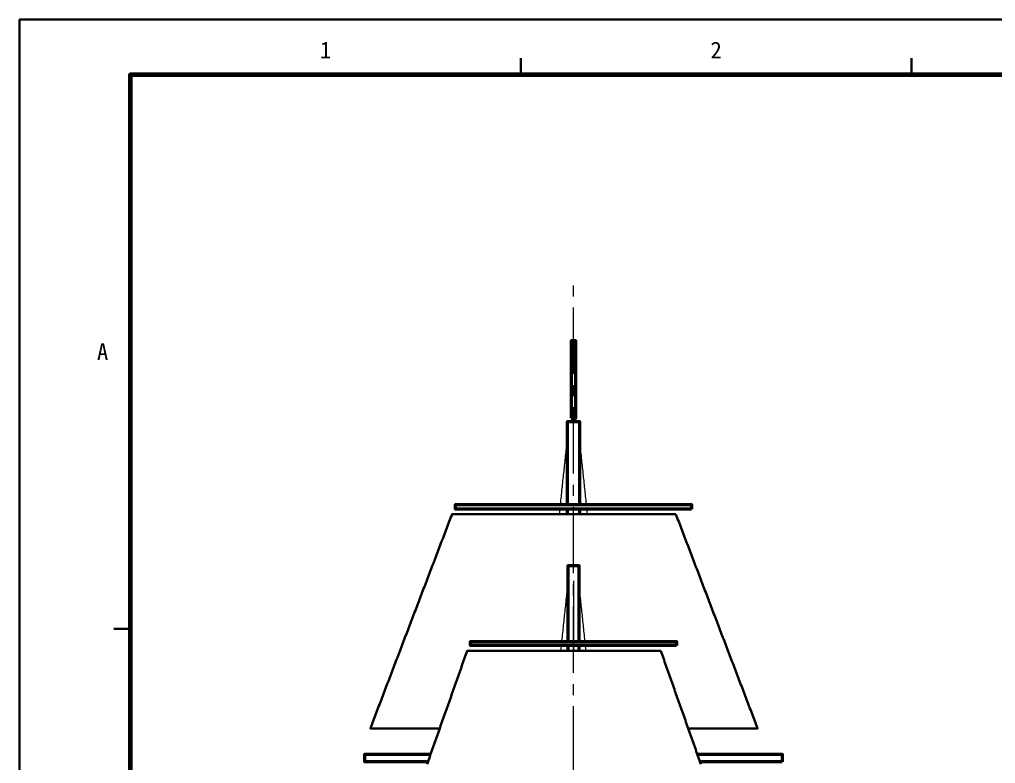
# Model space of a CAD drawing. Header units: millimetres. Extents: x 0 to 89100, y 0 to 63000.
# Drawn here: x 0 to 26426, y 42849 to 63000 of the extents above; entities that cross this region are included whole.
import ezdxf
from ezdxf.enums import TextEntityAlignment as Align

# ---------------------------------------------------------------- set-up
doc = ezdxf.new("R2010")
doc.units = ezdxf.units.MM
doc.header["$LTSCALE"] = 150
doc.linetypes.add('CL', pattern=[18, 12, -2, 2, -2])
for name, color, linetype, lineweight in [('中心線', 1, 'CL', 18), ('外形', 7, 'Continuous', 50), ('帆', 30, 'Continuous', 35), ('文字', 7, 'Continuous', 25), ('枠', 7, 'Continuous', 70), ('索具', 94, 'Continuous', 13), ('表題', 7, 'Continuous', 35)]:
    doc.layers.add(name, color=color, linetype=linetype, lineweight=lineweight)
doc.styles.add('JP', font='msgothic.ttc')

msp = doc.modelspace()

# ---------------------------------------------------------------- linework, layer by layer
at = {"layer": '中心線'}
msp.add_line((15000, 12900), (15000, 55800), dxfattribs=at)
at = {"layer": '外形'}
for points in [[(14940, 52200), (15000, 52200), (15060, 52200), (15060, 52252.5), (15060, 52305), (15060, 52357.5), (15060, 52410), (15060, 52462.5), (15060, 52515), (15060, 52567.5), (15060, 52620), (15060, 52672.5), (15060, 52725), (15060, 52777.5), (15060, 52830), (15060, 52882.5), (15060, 52935), (15060, 52987.5), (15060, 53040), (15060, 53092.5), (15060, 53145), (15060, 53197.5), (15060, 53250), (15060, 53302.5), (15060, 53355), (15060, 53407.5), (15060, 53460), (15060, 53512.5), (15060, 53565), (15060, 53617.5), (15060, 53670), (15060, 53722.5), (15060, 53775), (15060, 53827.5), (15060, 53880), (15060, 53932.5), (15060, 53985), (15060, 54037.5), (15060, 54090), (15060, 54142.5), (15060, 54195), (15060, 54247.5), (15060, 54300), (15000, 54300), (14940, 54300), (14940, 54247.5), (14940, 54195), (14940, 54142.5), (14940, 54090), (14940, 54037.5), (14940, 53985), (14940, 53932.5), (14940, 53880), (14940, 53827.5), (14940, 53775), (14940, 53722.5), (14940, 53670), (14940, 53617.5), (14940, 53565), (14940, 53512.5), (14940, 53460), (14940, 53407.5), (14940, 53355), (14940, 53302.5), (14940, 53250), (14940, 53197.5), (14940, 53145), (14940, 53092.5), (14940, 53040), (14940, 52987.5), (14940, 52935), (14940, 52882.5), (14940, 52830), (14940, 52777.5), (14940, 52725), (14940, 52672.5), (14940, 52620), (14940, 52567.5), (14940, 52515), (14940, 52462.5), (14940, 52410), (14940, 52357.5), (14940, 52305), (14940, 52252.5), (14940, 52200)], [(15170, 49838.3), (15170, 49890.9), (15170, 49943.5), (15170, 49996.1), (15170, 50048.7), (15170, 50101.3), (15170, 50153.9), (15170, 50206.5), (15170, 50259.1), (15170, 50311.7), (15170, 50364.3), (15170, 50416.9), (15170, 50469.5), (15170, 50522.1), (15170, 50574.7), (15170, 50627.3), (15170, 50679.9), (15170, 50732.5), (15170, 50785.1), (15170, 50837.7), (15170, 50890.3), (15170, 50942.9), (15170, 50995.5), (15170, 51048.1), (15170, 51100.6), (15170, 51153.2), (15170, 51205.8), (15170, 51258.4), (15170, 51311), (15170, 51363.6), (15170, 51416.2), (15170, 51468.8), (15170, 51521.4), (15170, 51574), (15170, 51626.6), (15170, 51679.2), (15170, 51731.8), (15170, 51784.4), (15170, 51837), (15170, 51889.6), (15170, 51942.2), (15170, 51994.8), (15170, 52047.4), (15170, 52100), (15113.3, 52100), (15056.7, 52100), (15000, 52100), (14943.3, 52100), (14886.7, 52100), (14830, 52100), (14830, 52047.4), (14830, 51994.8), (14830, 51942.2), (14830, 51889.6), (14830, 51837), (14830, 51784.4), (14830, 51731.8), (14830, 51679.2), (14830, 51626.6), (14830, 51574), (14830, 51521.4), (14830, 51468.8), (14830, 51416.2), (14830, 51363.6), (14830, 51311), (14830, 51258.4), (14830, 51205.8), (14830, 51153.2), (14830, 51100.6), (14830, 51048.1), (14830, 50995.5), (14830, 50942.9), (14830, 50890.3), (14830, 50837.7), (14830, 50785.1), (14830, 50732.5), (14830, 50679.9), (14830, 50627.3), (14830, 50574.7), (14830, 50522.1), (14830, 50469.5), (14830, 50416.9), (14830, 50364.3), (14830, 50311.7), (14830, 50259.1), (14830, 50206.5), (14830, 50153.9), (14830, 50101.3), (14830, 50048.7), (14830, 49996.1), (14830, 49943.5), (14830, 49890.9), (14830, 49838.3)], [(18194.7, 49740), (18141.9, 49740), (18089.1, 49740), (18036.3, 49740), (17983.5, 49740), (17930.7, 49740), (17877.9, 49740), (17825.1, 49740), (17772.3, 49740), (17719.4, 49740), (17666.6, 49740), (17613.8, 49740), (17561, 49740), (17508.2, 49740), (17455.4, 49740), (17402.6, 49740), (17349.8, 49740), (17297, 49740), (17244.2, 49740), (17191.4, 49740), (17138.6, 49740), (17085.8, 49740), (17033, 49740), (16980.2, 49740), (16927.4, 49740), (16874.6, 49740), (16821.8, 49740), (16769, 49740), (16716.2, 49740), (16663.4, 49740), (16610.5, 49740), (16557.7, 49740), (16504.9, 49740), (16452.1, 49740), (16399.3, 49740), (16346.5, 49740), (16293.7, 49740), (16240.9, 49740), (16188.1, 49740), (16135.3, 49740), (16082.5, 49740), (16029.7, 49740), (15976.9, 49740), (15924.1, 49740), (15871.3, 49740), (15818.5, 49740), (15765.7, 49740), (15712.9, 49740), (15660.1, 49740), (15607.3, 49740), (15554.5, 49740), (15501.6, 49740), (15448.8, 49740), (15396, 49740), (15343.2, 49740), (15290.4, 49740), (15237.6, 49740), (15184.8, 49740), (15132, 49740), (15079.2, 49740), (15026.4, 49740), (14973.6, 49740), (14920.8, 49740), (14868, 49740), (14815.2, 49740), (14762.4, 49740), (14709.6, 49740), (14656.8, 49740), (14604, 49740), (14551.2, 49740), (14498.4, 49740), (14445.5, 49740), (14392.7, 49740), (14339.9, 49740), (14287.1, 49740), (14234.3, 49740), (14181.5, 49740), (14128.7, 49740), (14075.9, 49740), (14023.1, 49740), (13970.3, 49740), (13917.5, 49740), (13864.7, 49740), (13811.9, 49740), (13759.1, 49740), (13706.3, 49740), (13653.5, 49740), (13600.7, 49740), (13547.9, 49740), (13495.1, 49740), (13442.3, 49740), (13389.5, 49740), (13336.6, 49740), (13283.8, 49740), (13231, 49740), (13178.2, 49740), (13125.4, 49740), (13072.6, 49740), (13019.8, 49740), (12967, 49740), (12914.2, 49740), (12861.4, 49740), (12808.6, 49740), (12755.8, 49740), (12703, 49740), (12650.2, 49740), (12597.4, 49740), (12544.6, 49740), (12491.8, 49740), (12439, 49740), (12386.2, 49740), (12333.4, 49740), (12280.6, 49740), (12227.7, 49740), (12174.9, 49740), (12122.1, 49740), (12069.3, 49740), (12016.5, 49740), (11963.7, 49740), (11910.9, 49740), (11858.1, 49740), (11805.3, 49740), (11805.3, 49800), (11805.3, 49860), (11858.1, 49860), (11910.9, 49860), (11963.7, 49860), (12016.5, 49860), (12069.3, 49860), (12122.1, 49860), (12174.9, 49860), (12227.7, 49860), (12280.6, 49860), (12333.4, 49860), (12386.2, 49860), (12439, 49860), (12491.8, 49860), (12544.6, 49860), (12597.4, 49860), (12650.2, 49860), (12703, 49860), (12755.8, 49860), (12808.6, 49860), (12861.4, 49860), (12914.2, 49860), (12967, 49860), (13019.8, 49860), (13072.6, 49860), (13125.4, 49860), (13178.2, 49860), (13231, 49860), (13283.8, 49860), (13336.6, 49860), (13389.5, 49860), (13442.3, 49860), (13495.1, 49860), (13547.9, 49860), (13600.7, 49860), (13653.5, 49860), (13706.3, 49860), (13759.1, 49860), (13811.9, 49860), (13864.7, 49860), (13917.5, 49860), (13970.3, 49860), (14023.1, 49860), (14075.9, 49860), (14128.7, 49860), (14181.5, 49860), (14234.3, 49860), (14287.1, 49860), (14339.9, 49860), (14392.7, 49860), (14445.5, 49860), (14498.4, 49860), (14551.2, 49860), (14604, 49860), (14656.8, 49860), (14709.6, 49860), (14762.4, 49860), (14815.2, 49860), (14868, 49860), (14920.8, 49860), (14973.6, 49860), (15026.4, 49860), (15079.2, 49860), (15132, 49860), (15184.8, 49860), (15237.6, 49860), (15290.4, 49860), (15343.2, 49860), (15396, 49860), (15448.8, 49860), (15501.6, 49860), (15554.5, 49860), (15607.3, 49860), (15660.1, 49860), (15712.9, 49860), (15765.7, 49860), (15818.5, 49860), (15871.3, 49860), (15924.1, 49860), (15976.9, 49860), (16029.7, 49860), (16082.5, 49860), (16135.3, 49860), (16188.1, 49860), (16240.9, 49860), (16293.7, 49860), (16346.5, 49860), (16399.3, 49860), (16452.1, 49860), (16504.9, 49860), (16557.7, 49860), (16610.5, 49860), (16663.4, 49860), (16716.2, 49860), (16769, 49860), (16821.8, 49860), (16874.6, 49860), (16927.4, 49860), (16980.2, 49860), (17033, 49860), (17085.8, 49860), (17138.6, 49860), (17191.4, 49860), (17244.2, 49860), (17297, 49860), (17349.8, 49860), (17402.6, 49860), (17455.4, 49860), (17508.2, 49860), (17561, 49860), (17613.8, 49860), (17666.6, 49860), (17719.4, 49860), (17772.3, 49860), (17825.1, 49860), (17877.9, 49860), (17930.7, 49860), (17983.5, 49860), (18036.3, 49860), (18089.1, 49860), (18141.9, 49860), (18194.7, 49860), (18194.7, 49800), (18194.7, 49740)], [(14830, 49733.1), (14830, 49680.5), (14830, 49627.9), (14830, 49575.3)], [(15170, 49575.3), (15170, 49627.9), (15170, 49680.5), (15170, 49733.1)], [(15150, 46151.8), (15150, 46204.3), (15150, 46256.8), (15150, 46309.4), (15150, 46361.9), (15150, 46414.4), (15150, 46466.9), (15150, 46519.4), (15150, 46571.9), (15150, 46624.5), (15150, 46677), (15150, 46729.5), (15150, 46782), (15150, 46834.5), (15150, 46887.1), (15150, 46939.6), (15150, 46992.1), (15150, 47044.6), (15150, 47097.1), (15150, 47149.6), (15150, 47202.2), (15150, 47254.7), (15150, 47307.2), (15150, 47359.7), (15150, 47412.2), (15150, 47464.7), (15150, 47517.3), (15150, 47569.8), (15150, 47622.3), (15150, 47674.8), (15150, 47727.3), (15150, 47779.9), (15150, 47832.4), (15150, 47884.9), (15150, 47937.4), (15150, 47989.9), (15150, 48042.4), (15150, 48095), (15150, 48147.5), (15150, 48200), (15090, 48200), (15030, 48200), (14970, 48200), (14910, 48200), (14850, 48200), (14850, 48147.5), (14850, 48095), (14850, 48042.4), (14850, 47989.9), (14850, 47937.4), (14850, 47884.9), (14850, 47832.4), (14850, 47779.9), (14850, 47727.3), (14850, 47674.8), (14850, 47622.3), (14850, 47569.8), (14850, 47517.3), (14850, 47464.7), (14850, 47412.2), (14850, 47359.7), (14850, 47307.2), (14850, 47254.7), (14850, 47202.2), (14850, 47149.6), (14850, 47097.1), (14850, 47044.6), (14850, 46992.1), (14850, 46939.6), (14850, 46887.1), (14850, 46834.5), (14850, 46782), (14850, 46729.5), (14850, 46677), (14850, 46624.5), (14850, 46571.9), (14850, 46519.4), (14850, 46466.9), (14850, 46414.4), (14850, 46361.9), (14850, 46309.4), (14850, 46256.8), (14850, 46204.3), (14850, 46151.8)], [(17785.1, 46046), (17732.6, 46046), (17680, 46046), (17627.5, 46046), (17574.9, 46046), (17522.4, 46046), (17469.8, 46046), (17417.3, 46046), (17364.7, 46046), (17312.2, 46046), (17259.6, 46046), (17207.1, 46046), (17154.5, 46046), (17102, 46046), (17049.4, 46046), (16996.9, 46046), (16944.3, 46046), (16891.8, 46046), (16839.2, 46046), (16786.7, 46046), (16734.1, 46046), (16681.6, 46046), (16629, 46046), (16576.5, 46046), (16523.9, 46046), (16471.4, 46046), (16418.8, 46046), (16366.3, 46046), (16313.7, 46046), (16261.2, 46046), (16208.6, 46046), (16156.1, 46046), (16103.5, 46046), (16051, 46046), (15998.4, 46046), (15945.9, 46046), (15893.3, 46046), (15840.8, 46046), (15788.2, 46046), (15735.7, 46046), (15683.1, 46046), (15630.6, 46046), (15578, 46046), (15525.5, 46046), (15472.9, 46046), (15420.4, 46046), (15367.8, 46046), (15315.3, 46046), (15262.7, 46046), (15210.2, 46046), (15157.6, 46046), (15105.1, 46046), (15052.5, 46046), (15000, 46046), (14947.5, 46046), (14894.9, 46046), (14842.4, 46046), (14789.8, 46046), (14737.3, 46046), (14684.7, 46046), (14632.2, 46046), (14579.6, 46046), (14527.1, 46046), (14474.5, 46046), (14422, 46046), (14369.4, 46046), (14316.9, 46046), (14264.3, 46046), (14211.8, 46046), (14159.2, 46046), (14106.7, 46046), (14054.1, 46046), (14001.6, 46046), (13949, 46046), (13896.5, 46046), (13843.9, 46046), (13791.4, 46046), (13738.8, 46046), (13686.3, 46046), (13633.7, 46046), (13581.2, 46046), (13528.6, 46046), (13476.1, 46046), (13423.5, 46046), (13371, 46046), (13318.4, 46046), (13265.9, 46046), (13213.3, 46046), (13160.8, 46046), (13108.2, 46046), (13055.7, 46046), (13003.1, 46046), (12950.6, 46046), (12898, 46046), (12845.5, 46046), (12792.9, 46046), (12740.4, 46046), (12687.8, 46046), (12635.3, 46046), (12582.7, 46046), (12530.2, 46046), (12477.6, 46046), (12425.1, 46046), (12372.5, 46046), (12320, 46046), (12267.4, 46046), (12214.9, 46046), (12214.9, 46100), (12214.9, 46154), (12267.4, 46154), (12320, 46154), (12372.5, 46154), (12425.1, 46154), (12477.6, 46154), (12530.2, 46154), (12582.7, 46154), (12635.3, 46154), (12687.8, 46154), (12740.4, 46154), (12792.9, 46154), (12845.5, 46154), (12898, 46154), (12950.6, 46154), (13003.1, 46154), (13055.7, 46154), (13108.2, 46154), (13160.8, 46154), (13213.3, 46154), (13265.9, 46154), (13318.4, 46154), (13371, 46154), (13423.5, 46154), (13476.1, 46154), (13528.6, 46154), (13581.2, 46154), (13633.7, 46154), (13686.3, 46154), (13738.8, 46154), (13791.4, 46154), (13843.9, 46154), (13896.5, 46154), (13949, 46154), (14001.6, 46154), (14054.1, 46154), (14106.7, 46154), (14159.2, 46154), (14211.8, 46154), (14264.3, 46154), (14316.9, 46154), (14369.4, 46154), (14422, 46154), (14474.5, 46154), (14527.1, 46154), (14579.6, 46154), (14632.2, 46154), (14684.7, 46154), (14737.3, 46154), (14789.8, 46154), (14842.4, 46154), (14894.9, 46154), (14947.5, 46154), (15000, 46154), (15052.5, 46154), (15105.1, 46154), (15157.6, 46154), (15210.2, 46154), (15262.7, 46154), (15315.3, 46154), (15367.8, 46154), (15420.4, 46154), (15472.9, 46154), (15525.5, 46154), (15578, 46154), (15630.6, 46154), (15683.1, 46154), (15735.7, 46154), (15788.2, 46154), (15840.8, 46154), (15893.3, 46154), (15945.9, 46154), (15998.4, 46154), (16051, 46154), (16103.5, 46154), (16156.1, 46154), (16208.6, 46154), (16261.2, 46154), (16313.7, 46154), (16366.3, 46154), (16418.8, 46154), (16471.4, 46154), (16523.9, 46154), (16576.5, 46154), (16629, 46154), (16681.6, 46154), (16734.1, 46154), (16786.7, 46154), (16839.2, 46154), (16891.8, 46154), (16944.3, 46154), (16996.9, 46154), (17049.4, 46154), (17102, 46154), (17154.5, 46154), (17207.1, 46154), (17259.6, 46154), (17312.2, 46154), (17364.7, 46154), (17417.3, 46154), (17469.8, 46154), (17522.4, 46154), (17574.9, 46154), (17627.5, 46154), (17680, 46154), (17732.6, 46154), (17785.1, 46154), (17785.1, 46100), (17785.1, 46046)], [(14850, 46046.8), (14850, 45994.2), (14850, 45941.7), (14850, 45889.2)], [(15150, 45889.2), (15150, 45941.7), (15150, 45994.2), (15150, 46046.8)], [(11082.9, 42898), (11030.4, 42898), (10977.8, 42898), (10925.2, 42898), (10872.6, 42898), (10820, 42898), (10767.5, 42898), (10714.9, 42898), (10662.3, 42898), (10609.7, 42898), (10557.1, 42898), (10504.6, 42898), (10452, 42898), (10399.4, 42898), (10346.8, 42898), (10294.3, 42898), (10241.7, 42898), (10189.1, 42898), (10136.5, 42898), (10083.9, 42898), (10031.4, 42898), (9978.8, 42898), (9926.2, 42898), (9873.6, 42898), (9821.1, 42898), (9768.5, 42898), (9715.9, 42898), (9663.3, 42898), (9610.7, 42898), (9558.2, 42898), (9505.6, 42898), (9453, 42898), (9400.4, 42898), (9347.9, 42898), (9347.9, 42966), (9347.9, 43034), (9347.9, 43102), (9400.4, 43102), (9453, 43102), (9505.6, 43102), (9558.2, 43102), (9610.7, 43102), (9663.3, 43102), (9715.9, 43102), (9768.5, 43102), (9821.1, 43102), (9873.6, 43102), (9926.2, 43102), (9978.8, 43102), (10031.4, 43102), (10083.9, 43102), (10136.5, 43102), (10189.1, 43102), (10241.7, 43102), (10294.3, 43102), (10346.8, 43102), (10399.4, 43102), (10452, 43102), (10504.6, 43102), (10557.1, 43102), (10609.7, 43102), (10662.3, 43102), (10714.9, 43102), (10767.5, 43102), (10820, 43102), (10872.6, 43102), (10925.2, 43102), (10977.8, 43102), (11030.4, 43102), (11082.9, 43102), (11135.5, 43102)], [(18338.7, 43102), (18391.3, 43102), (18443.9, 43102), (18496.4, 43102), (18549, 43102), (18601.6, 43102), (18654.2, 43102), (18706.8, 43102), (18759.3, 43102), (18811.9, 43102), (18864.5, 43102), (18917.1, 43102), (18969.6, 43102), (19022.2, 43102), (19074.8, 43102), (19127.4, 43102), (19180, 43102), (19232.5, 43102), (19285.1, 43102), (19337.7, 43102), (19390.3, 43102), (19442.9, 43102), (19495.4, 43102), (19548, 43102), (19600.6, 43102), (19653.2, 43102), (19705.7, 43102), (19758.3, 43102), (19810.9, 43102), (19863.5, 43102), (19916.1, 43102), (19968.6, 43102), (20021.2, 43102), (20073.8, 43102), (20126.4, 43102), (20178.9, 43102), (20231.5, 43102), (20284.1, 43102), (20336.7, 43102), (20389.3, 43102), (20441.8, 43102), (20494.4, 43102), (20547, 43102), (20599.6, 43102), (20652.1, 43102), (20652.1, 43034), (20652.1, 42966), (20652.1, 42898)], [(20652.1, 42898), (20599.6, 42898), (20547, 42898), (20494.4, 42898), (20441.8, 42898), (20389.3, 42898), (20336.7, 42898), (20284.1, 42898), (20231.5, 42898), (20178.9, 42898), (20126.4, 42898), (20073.8, 42898), (20021.2, 42898), (19968.6, 42898), (19916.1, 42898), (19863.5, 42898), (19810.9, 42898), (19758.3, 42898), (19705.7, 42898), (19653.2, 42898), (19600.6, 42898), (19548, 42898), (19495.4, 42898), (19442.9, 42898), (19390.3, 42898), (19337.7, 42898), (19285.1, 42898), (19232.5, 42898), (19180, 42898), (19127.4, 42898), (19074.8, 42898), (19022.2, 42898), (18969.6, 42898), (18917.1, 42898), (18864.5, 42898), (18811.9, 42898), (18759.3, 42898), (18706.8, 42898), (18654.2, 42898), (18601.6, 42898), (18549, 42898), (18496.4, 42898), (18443.9, 42898)]]:
    msp.add_lwpolyline(points, dxfattribs=at)
at = {"layer": '帆'}
for points in [[(17772.8, 49600), (17720, 49600), (17667.3, 49600), (17614.6, 49600), (17561.9, 49600), (17509.2, 49600), (17456.5, 49600), (17403.8, 49600), (17351.1, 49600), (17298.4, 49600), (17245.6, 49600), (17192.9, 49600), (17140.2, 49600), (17087.5, 49600), (17034.8, 49600), (16982.1, 49600), (16929.4, 49600), (16876.7, 49600), (16824, 49600), (16771.3, 49600), (16718.5, 49600), (16665.8, 49600), (16613.1, 49600), (16560.4, 49600), (16507.7, 49600), (16455, 49600), (16402.3, 49600), (16349.6, 49600), (16296.9, 49600), (16244.1, 49600), (16191.4, 49600), (16138.7, 49600), (16086, 49600), (16033.3, 49600), (15980.6, 49600), (15927.9, 49600), (15875.2, 49600), (15822.5, 49600), (15769.7, 49600), (15717, 49600), (15664.3, 49600), (15611.6, 49600), (15558.9, 49600), (15506.2, 49600), (15453.5, 49600), (15400.8, 49600), (15348.1, 49600), (15295.4, 49600), (15242.6, 49600), (15189.9, 49600), (15137.2, 49600), (15084.5, 49600), (15031.8, 49600), (14979.1, 49600), (14926.4, 49600), (14873.7, 49600), (14821, 49600), (14768.2, 49600), (14715.5, 49600), (14662.8, 49600), (14610.1, 49600), (14557.4, 49600), (14504.7, 49600), (14452, 49600), (14399.3, 49600), (14346.6, 49600), (14293.9, 49600), (14241.1, 49600), (14188.4, 49600), (14135.7, 49600), (14083, 49600), (14030.3, 49600), (13977.6, 49600), (13924.9, 49600), (13872.2, 49600), (13819.5, 49600), (13766.7, 49600), (13714, 49600), (13661.3, 49600), (13608.6, 49600), (13555.9, 49600), (13503.2, 49600), (13450.5, 49600), (13397.8, 49600), (13345.1, 49600), (13292.3, 49600), (13239.6, 49600), (13186.9, 49600), (13134.2, 49600), (13081.5, 49600), (13028.8, 49600), (12976.1, 49600), (12923.4, 49600), (12870.7, 49600), (12818, 49600), (12765.2, 49600), (12712.5, 49600), (12659.8, 49600), (12607.1, 49600), (12554.4, 49600), (12501.7, 49600), (12449, 49600), (12396.3, 49600), (12343.6, 49600), (12290.8, 49600), (12238.1, 49600), (12185.4, 49600), (12132.7, 49600), (12080, 49600), (12027.3, 49600), (11974.6, 49600), (11921.9, 49600), (11869.2, 49600), (11816.4, 49600), (11763.7, 49600), (11711, 49600), (11692.3, 49550.8), (11673.5, 49501.7), (11654.8, 49452.5), (11636.1, 49403.4), (11617.3, 49354.2), (11598.6, 49305.1), (11579.8, 49255.9), (11561.1, 49206.8), (11542.3, 49157.6), (11523.6, 49108.5), (11504.9, 49059.3), (11486.1, 49010.2), (11467.4, 48961), (11448.6, 48911.9), (11429.9, 48862.7), (11411.1, 48813.6), (11392.4, 48764.4), (11373.6, 48715.3), (11354.9, 48666.1), (11336.2, 48616.9), (11317.4, 48567.8), (11298.7, 48518.6), (11279.9, 48469.5), (11261.2, 48420.3), (11242.4, 48371.2), (11223.7, 48322), (11205, 48272.9), (11186.2, 48223.7), (11167.5, 48174.6), (11148.7, 48125.4), (11130, 48076.3), (11111.2, 48027.1), (11092.5, 47978), (11073.8, 47928.8), (11055, 47879.7), (11036.3, 47830.5), (11017.5, 47781.4), (10998.8, 47732.2), (10980, 47683.1), (10961.3, 47633.9), (10942.6, 47584.7), (10923.8, 47535.6), (10905.1, 47486.4), (10886.3, 47437.3), (10867.6, 47388.1), (10848.8, 47339), (10830.1, 47289.8), (10811.3, 47240.7), (10792.6, 47191.5), (10773.9, 47142.4), (10755.1, 47093.2), (10736.4, 47044.1), (10717.6, 46994.9), (10698.9, 46945.8), (10680.1, 46896.6), (10661.4, 46847.5), (10642.7, 46798.3), (10623.9, 46749.2), (10605.2, 46700), (10586.4, 46650.8), (10567.7, 46601.7), (10548.9, 46552.5), (10530.2, 46503.4), (10511.5, 46454.2), (10492.7, 46405.1), (10474, 46355.9), (10455.2, 46306.8), (10436.5, 46257.6), (10417.7, 46208.5), (10399, 46159.3), (10380.3, 46110.2), (10361.5, 46061), (10342.8, 46011.9), (10324, 45962.7), (10305.3, 45913.6), (10286.5, 45864.4), (10267.8, 45815.3), (10249, 45766.1), (10230.3, 45716.9), (10211.6, 45667.8), (10192.8, 45618.6), (10174.1, 45569.5), (10155.3, 45520.3), (10136.6, 45471.2), (10117.8, 45422), (10099.1, 45372.9), (10080.4, 45323.7), (10061.6, 45274.6), (10042.9, 45225.4), (10024.1, 45176.3), (10005.4, 45127.1), (9986.6, 45078), (9967.9, 45028.8), (9949.2, 44979.7), (9930.4, 44930.5), (9911.7, 44881.4), (9892.9, 44832.2), (9874.2, 44783.1), (9855.4, 44733.9), (9836.7, 44684.7), (9818, 44635.6), (9799.2, 44586.4), (9780.5, 44537.3), (9761.7, 44488.1), (9743, 44439), (9724.2, 44389.8), (9705.5, 44340.7), (9686.8, 44291.5), (9668, 44242.4), (9649.3, 44193.2), (9630.5, 44144.1), (9611.8, 44094.9), (9593, 44045.8), (9574.3, 43996.6), (9555.5, 43947.5), (9536.8, 43898.3), (9518.1, 43849.2), (9499.3, 43800), (9552, 43800), (9604.7, 43800), (9657.4, 43800), (9710.1, 43800), (9762.8, 43800), (9815.5, 43800), (9868.1, 43800), (9920.8, 43800), (9973.5, 43800), (10026.2, 43800), (10078.9, 43800), (10131.6, 43800), (10184.3, 43800), (10237, 43800), (10289.7, 43800), (10342.3, 43800), (10395, 43800), (10447.7, 43800), (10500.4, 43800), (10553.1, 43800), (10605.8, 43800), (10658.5, 43800), (10711.2, 43800), (10763.9, 43800), (10816.5, 43800), (10869.2, 43800), (10921.9, 43800), (10974.6, 43800), (11027.3, 43800), (11080, 43800), (11132.7, 43800), (11185.4, 43800), (11238.1, 43800), (11290.7, 43800), (11343.4, 43800), (11396.1, 43800)], [(18087.7, 43800), (18140.3, 43800), (18193, 43800), (18245.7, 43800), (18298.4, 43800), (18351.1, 43800), (18403.8, 43800), (18456.5, 43800), (18509.2, 43800), (18561.9, 43800), (18614.5, 43800), (18667.2, 43800), (18719.9, 43800), (18772.6, 43800), (18825.3, 43800), (18878, 43800), (18930.7, 43800), (18983.4, 43800), (19036.1, 43800), (19088.7, 43800), (19141.4, 43800), (19194.1, 43800), (19246.8, 43800), (19299.5, 43800), (19352.2, 43800), (19404.9, 43800), (19457.6, 43800), (19510.3, 43800), (19563, 43800), (19615.6, 43800), (19668.3, 43800), (19721, 43800), (19773.7, 43800), (19826.4, 43800), (19879.1, 43800), (19931.8, 43800), (19984.5, 43800), (19965.7, 43849.2), (19947, 43898.3), (19928.2, 43947.5), (19909.5, 43996.6), (19890.7, 44045.8), (19872, 44094.9), (19853.3, 44144.1), (19834.5, 44193.2), (19815.8, 44242.4), (19797, 44291.5), (19778.3, 44340.7), (19759.5, 44389.8), (19740.8, 44439), (19722.1, 44488.1), (19703.3, 44537.3), (19684.6, 44586.4), (19665.8, 44635.6), (19647.1, 44684.7), (19628.3, 44733.9), (19609.6, 44783.1), (19590.9, 44832.2), (19572.1, 44881.4), (19553.4, 44930.5), (19534.6, 44979.7), (19515.9, 45028.8), (19497.1, 45078), (19478.4, 45127.1), (19459.7, 45176.3), (19440.9, 45225.4), (19422.2, 45274.6), (19403.4, 45323.7), (19384.7, 45372.9), (19365.9, 45422), (19347.2, 45471.2), (19328.4, 45520.3), (19309.7, 45569.5), (19291, 45618.6), (19272.2, 45667.8), (19253.5, 45716.9), (19234.7, 45766.1), (19216, 45815.3), (19197.2, 45864.4), (19178.5, 45913.6), (19159.8, 45962.7), (19141, 46011.9), (19122.3, 46061), (19103.5, 46110.2), (19084.8, 46159.3), (19066, 46208.5), (19047.3, 46257.6), (19028.6, 46306.8), (19009.8, 46355.9), (18991.1, 46405.1), (18972.3, 46454.2), (18953.6, 46503.4), (18934.8, 46552.5), (18916.1, 46601.7), (18897.4, 46650.8), (18878.6, 46700), (18859.9, 46749.2), (18841.1, 46798.3), (18822.4, 46847.5), (18803.6, 46896.6), (18784.9, 46945.8), (18766.1, 46994.9), (18747.4, 47044.1), (18728.7, 47093.2), (18709.9, 47142.4), (18691.2, 47191.5), (18672.4, 47240.7), (18653.7, 47289.8), (18634.9, 47339), (18616.2, 47388.1), (18597.5, 47437.3), (18578.7, 47486.4), (18560, 47535.6), (18541.2, 47584.7), (18522.5, 47633.9), (18503.7, 47683.1), (18485, 47732.2), (18466.3, 47781.4), (18447.5, 47830.5), (18428.8, 47879.7), (18410, 47928.8), (18391.3, 47978), (18372.5, 48027.1), (18353.8, 48076.3), (18335.1, 48125.4), (18316.3, 48174.6), (18297.6, 48223.7), (18278.8, 48272.9), (18260.1, 48322), (18241.3, 48371.2), (18222.6, 48420.3), (18203.8, 48469.5), (18185.1, 48518.6), (18166.4, 48567.8), (18147.6, 48616.9), (18128.9, 48666.1), (18110.1, 48715.3), (18091.4, 48764.4), (18072.6, 48813.6), (18053.9, 48862.7), (18035.2, 48911.9), (18016.4, 48961), (17997.7, 49010.2), (17978.9, 49059.3), (17960.2, 49108.5), (17941.4, 49157.6), (17922.7, 49206.8), (17904, 49255.9), (17885.2, 49305.1), (17866.5, 49354.2), (17847.7, 49403.4), (17829, 49452.5), (17810.2, 49501.7), (17791.5, 49550.8), (17772.8, 49600)], [(17363.2, 45900), (17310.2, 45900), (17257.3, 45900), (17204.3, 45900), (17151.4, 45900), (17098.4, 45900), (17045.4, 45900), (16992.5, 45900), (16939.5, 45900), (16886.6, 45900), (16833.6, 45900), (16780.7, 45900), (16727.7, 45900), (16674.8, 45900), (16621.8, 45900), (16568.8, 45900), (16515.9, 45900), (16462.9, 45900), (16410, 45900), (16357, 45900), (16304.1, 45900), (16251.1, 45900), (16198.2, 45900), (16145.2, 45900), (16092.3, 45900), (16039.3, 45900), (15986.3, 45900), (15933.4, 45900), (15880.4, 45900), (15827.5, 45900), (15774.5, 45900), (15721.6, 45900), (15668.6, 45900), (15615.7, 45900), (15562.7, 45900), (15509.7, 45900), (15456.8, 45900), (15403.8, 45900), (15350.9, 45900), (15297.9, 45900), (15245, 45900), (15192, 45900), (15139.1, 45900), (15086.1, 45900), (15033.1, 45900), (14980.2, 45900), (14927.2, 45900), (14874.3, 45900), (14821.3, 45900), (14768.4, 45900), (14715.4, 45900), (14662.5, 45900), (14609.5, 45900), (14556.5, 45900), (14503.6, 45900), (14450.6, 45900), (14397.7, 45900), (14344.7, 45900), (14291.8, 45900), (14238.8, 45900), (14185.9, 45900), (14132.9, 45900), (14079.9, 45900), (14027, 45900), (13974, 45900), (13921.1, 45900), (13868.1, 45900), (13815.2, 45900), (13762.2, 45900), (13709.3, 45900), (13656.3, 45900), (13603.4, 45900), (13550.4, 45900), (13497.4, 45900), (13444.5, 45900), (13391.5, 45900), (13338.6, 45900), (13285.6, 45900), (13232.7, 45900), (13179.7, 45900), (13126.8, 45900), (13073.8, 45900), (13020.8, 45900), (12967.9, 45900), (12914.9, 45900), (12862, 45900), (12809, 45900), (12756.1, 45900), (12703.1, 45900), (12650.2, 45900), (12597.2, 45900), (12544.2, 45900), (12491.3, 45900), (12438.3, 45900), (12385.4, 45900), (12332.4, 45900), (12279.5, 45900), (12226.5, 45900), (12173.6, 45900), (12120.6, 45900), (12103.1, 45850.5), (12085.6, 45801), (12068.1, 45751.5), (12050.6, 45701.9), (12033.1, 45652.4), (12015.6, 45602.9), (11998.1, 45553.4), (11980.6, 45503.9), (11963.1, 45454.4), (11945.6, 45404.9), (11928.1, 45355.3), (11910.6, 45305.8), (11893.2, 45256.3), (11875.7, 45206.8), (11858.2, 45157.3), (11840.7, 45107.8), (11823.2, 45058.3), (11805.7, 45008.7), (11788.2, 44959.2), (11770.7, 44909.7), (11753.2, 44860.2), (11735.7, 44810.7), (11718.2, 44761.2), (11700.7, 44711.7), (11683.2, 44662.1), (11665.7, 44612.6), (11648.2, 44563.1), (11630.7, 44513.6), (11613.2, 44464.1), (11595.7, 44414.6), (11578.2, 44365), (11560.7, 44315.5), (11543.2, 44266), (11525.7, 44216.5), (11508.2, 44167), (11490.7, 44117.5), (11473.2, 44068), (11455.7, 44018.4), (11438.2, 43968.9), (11420.7, 43919.4), (11403.2, 43869.9), (11385.8, 43820.4), (11368.3, 43770.9), (11350.8, 43721.4), (11333.3, 43671.8), (11315.8, 43622.3), (11298.3, 43572.8), (11280.8, 43523.3), (11263.3, 43473.8), (11245.8, 43424.3), (11228.3, 43374.8), (11210.8, 43325.2), (11193.3, 43275.7), (11175.8, 43226.2), (11158.3, 43176.7), (11140.8, 43127.2), (11123.3, 43077.7), (11105.8, 43028.2), (11088.3, 42978.6), (11070.8, 42929.1), (11053.3, 42879.6), (11035.8, 42830.1)], [(18448, 42830.1), (18430.5, 42879.6), (18413, 42929.1), (18395.5, 42978.6), (18378, 43028.2), (18360.5, 43077.7), (18343, 43127.2), (18325.5, 43176.7), (18308, 43226.2), (18290.5, 43275.7), (18273, 43325.2), (18255.5, 43374.8), (18238, 43424.3), (18220.5, 43473.8), (18203, 43523.3), (18185.5, 43572.8), (18168, 43622.3), (18150.5, 43671.8), (18133, 43721.4), (18115.5, 43770.9), (18098, 43820.4), (18080.5, 43869.9), (18063, 43919.4), (18045.5, 43968.9), (18028, 44018.4), (18010.5, 44068), (17993, 44117.5), (17975.6, 44167), (17958.1, 44216.5), (17940.6, 44266), (17923.1, 44315.5), (17905.6, 44365), (17888.1, 44414.6), (17870.6, 44464.1), (17853.1, 44513.6), (17835.6, 44563.1), (17818.1, 44612.6), (17800.6, 44662.1), (17783.1, 44711.7), (17765.6, 44761.2), (17748.1, 44810.7), (17730.6, 44860.2), (17713.1, 44909.7), (17695.6, 44959.2), (17678.1, 45008.7), (17660.6, 45058.3), (17643.1, 45107.8), (17625.6, 45157.3), (17608.1, 45206.8), (17590.6, 45256.3), (17573.1, 45305.8), (17555.6, 45355.3), (17538.1, 45404.9), (17520.6, 45454.4), (17503.1, 45503.9), (17485.7, 45553.4), (17468.2, 45602.9), (17450.7, 45652.4), (17433.2, 45701.9), (17415.7, 45751.5), (17398.2, 45801), (17380.7, 45850.5), (17363.2, 45900)]]:
    msp.add_lwpolyline(points, dxfattribs=at)
at = {"layer": '枠'}
msp.add_lwpolyline([(3000, 1500), (87600, 1500), (87600, 61500), (3000, 61500)], close=True, dxfattribs=at)
at = {"layer": '索具'}
for points in [[(14650.2, 49876.1), (14655.7, 49928.4), (14661.1, 49980.6), (14666.6, 50032.8), (14672, 50085.1), (14677.5, 50137.3), (14682.9, 50189.6), (14688.4, 50241.8), (14693.8, 50294), (14699.3, 50346.3), (14704.7, 50398.5), (14710.1, 50450.7), (14715.6, 50503), (14721, 50555.2), (14726.5, 50607.5), (14731.9, 50659.7), (14737.4, 50711.9), (14742.8, 50764.2), (14748.3, 50816.4), (14753.7, 50868.7), (14759.2, 50920.9), (14764.6, 50973.1), (14770.1, 51025.4), (14775.5, 51077.6), (14781, 51129.9), (14786.4, 51182.1), (14791.9, 51234.3), (14797.3, 51286.6), (14802.8, 51338.8), (14808.2, 51391), (14813.7, 51443.3), (14819.1, 51495.5), (14824.6, 51547.8), (14830, 51600)], [(14650.2, 49876.1), (14655.7, 49928.4), (14661.1, 49980.6), (14666.6, 50032.8), (14672, 50085.1), (14677.5, 50137.3), (14682.9, 50189.6), (14688.4, 50241.8), (14693.8, 50294), (14699.3, 50346.3), (14704.7, 50398.5), (14710.1, 50450.7), (14715.6, 50503), (14721, 50555.2), (14726.5, 50607.5), (14731.9, 50659.7), (14737.4, 50711.9), (14742.8, 50764.2), (14748.3, 50816.4), (14753.7, 50868.7), (14759.2, 50920.9), (14764.6, 50973.1), (14770.1, 51025.4), (14775.5, 51077.6), (14781, 51129.9), (14786.4, 51182.1), (14791.9, 51234.3), (14797.3, 51286.6), (14802.8, 51338.8), (14808.2, 51391), (14813.7, 51443.3), (14819.1, 51495.5), (14824.6, 51547.8), (14830, 51600)], [(15349.8, 49876.1), (15344.3, 49928.4), (15338.9, 49980.6), (15333.4, 50032.8), (15328, 50085.1), (15322.5, 50137.3), (15317.1, 50189.6), (15311.6, 50241.8), (15306.2, 50294), (15300.7, 50346.3), (15295.3, 50398.5), (15289.9, 50450.7), (15284.4, 50503), (15279, 50555.2), (15273.5, 50607.5), (15268.1, 50659.7), (15262.6, 50711.9), (15257.2, 50764.2), (15251.7, 50816.4), (15246.3, 50868.7), (15240.8, 50920.9), (15235.4, 50973.1), (15229.9, 51025.4), (15224.5, 51077.6), (15219, 51129.9), (15213.6, 51182.1), (15208.1, 51234.3), (15202.7, 51286.6), (15197.2, 51338.8), (15191.8, 51391), (15186.3, 51443.3), (15180.9, 51495.5), (15175.4, 51547.8), (15170, 51600)], [(15349.8, 49876.1), (15344.3, 49928.4), (15338.9, 49980.6), (15333.4, 50032.8), (15328, 50085.1), (15322.5, 50137.3), (15317.1, 50189.6), (15311.6, 50241.8), (15306.2, 50294), (15300.7, 50346.3), (15295.3, 50398.5), (15289.9, 50450.7), (15284.4, 50503), (15279, 50555.2), (15273.5, 50607.5), (15268.1, 50659.7), (15262.6, 50711.9), (15257.2, 50764.2), (15251.7, 50816.4), (15246.3, 50868.7), (15240.8, 50920.9), (15235.4, 50973.1), (15229.9, 51025.4), (15224.5, 51077.6), (15219, 51129.9), (15213.6, 51182.1), (15208.1, 51234.3), (15202.7, 51286.6), (15197.2, 51338.8), (15191.8, 51391), (15186.3, 51443.3), (15180.9, 51495.5), (15175.4, 51547.8), (15170, 51600)], [(14623, 49614.9), (14628.4, 49667.2), (14633.9, 49719.4)], [(14623, 49614.9), (14628.4, 49667.2), (14633.9, 49719.4)], [(15377, 49614.9), (15371.6, 49667.2), (15366.1, 49719.4)], [(15377, 49614.9), (15371.6, 49667.2), (15366.1, 49719.4)], [(14687.8, 46176.3), (14693.4, 46228.8), (14699, 46281.4), (14704.6, 46333.9), (14710.2, 46386.4), (14715.8, 46439), (14721.4, 46491.5), (14726.9, 46544.1), (14732.5, 46596.6), (14738.1, 46649.2), (14743.7, 46701.7), (14749.3, 46754.2), (14754.9, 46806.8), (14760.5, 46859.3), (14766.1, 46911.9), (14771.7, 46964.4), (14777.3, 47016.9), (14782.9, 47069.5), (14788.5, 47122), (14794.1, 47174.6), (14799.7, 47227.1), (14805.3, 47279.7), (14810.8, 47332.2), (14816.4, 47384.7), (14822, 47437.3), (14827.6, 47489.8), (14833.2, 47542.4), (14838.8, 47594.9), (14844.4, 47647.5), (14850, 47700)], [(14687.8, 46176.3), (14693.4, 46228.8), (14699, 46281.4), (14704.6, 46333.9), (14710.2, 46386.4), (14715.8, 46439), (14721.4, 46491.5), (14726.9, 46544.1), (14732.5, 46596.6), (14738.1, 46649.2), (14743.7, 46701.7), (14749.3, 46754.2), (14754.9, 46806.8), (14760.5, 46859.3), (14766.1, 46911.9), (14771.7, 46964.4), (14777.3, 47016.9), (14782.9, 47069.5), (14788.5, 47122), (14794.1, 47174.6), (14799.7, 47227.1), (14805.3, 47279.7), (14810.8, 47332.2), (14816.4, 47384.7), (14822, 47437.3), (14827.6, 47489.8), (14833.2, 47542.4), (14838.8, 47594.9), (14844.4, 47647.5), (14850, 47700)], [(15000, 47800), (15000, 47747.4), (15000, 47694.9), (15000, 47642.3), (15000, 47589.8), (15000, 47537.2), (15000, 47484.7), (15000, 47432.1), (15000, 47379.6), (15000, 47327), (15000, 47274.5), (15000, 47221.9), (15000, 47169.4), (15000, 47116.8), (15000, 47064.2), (15000, 47011.7), (15000, 46959.1), (15000, 46906.6), (15000, 46854), (15000, 46801.5), (15000, 46748.9), (15000, 46696.4), (15000, 46643.8), (15000, 46591.3), (15000, 46538.7), (15000, 46486.2), (15000, 46433.6), (15000, 46381.1), (15000, 46328.5), (15000, 46275.9), (15000, 46223.4), (15000, 46170.8)], [(15312.2, 46176.3), (15306.6, 46228.8), (15301, 46281.4), (15295.4, 46333.9), (15289.8, 46386.4), (15284.2, 46439), (15278.6, 46491.5), (15273.1, 46544.1), (15267.5, 46596.6), (15261.9, 46649.2), (15256.3, 46701.7), (15250.7, 46754.2), (15245.1, 46806.8), (15239.5, 46859.3), (15233.9, 46911.9), (15228.3, 46964.4), (15222.7, 47016.9), (15217.1, 47069.5), (15211.5, 47122), (15205.9, 47174.6), (15200.3, 47227.1), (15194.7, 47279.7), (15189.2, 47332.2), (15183.6, 47384.7), (15178, 47437.3), (15172.4, 47489.8), (15166.8, 47542.4), (15161.2, 47594.9), (15155.6, 47647.5), (15150, 47700)], [(15312.2, 46176.3), (15306.6, 46228.8), (15301, 46281.4), (15295.4, 46333.9), (15289.8, 46386.4), (15284.2, 46439), (15278.6, 46491.5), (15273.1, 46544.1), (15267.5, 46596.6), (15261.9, 46649.2), (15256.3, 46701.7), (15250.7, 46754.2), (15245.1, 46806.8), (15239.5, 46859.3), (15233.9, 46911.9), (15228.3, 46964.4), (15222.7, 47016.9), (15217.1, 47069.5), (15211.5, 47122), (15205.9, 47174.6), (15200.3, 47227.1), (15194.7, 47279.7), (15189.2, 47332.2), (15183.6, 47384.7), (15178, 47437.3), (15172.4, 47489.8), (15166.8, 47542.4), (15161.2, 47594.9), (15155.6, 47647.5), (15150, 47700)], [(14659.8, 45913.6), (14665.4, 45966.1), (14671, 46018.6), (14676.6, 46071.2)], [(14659.8, 45913.6), (14665.4, 45966.1), (14671, 46018.6), (14676.6, 46071.2)], [(15000, 46065.7), (15000, 46013.2), (15000, 45960.6), (15000, 45908.1)], [(15340.2, 45913.6), (15334.6, 45966.1), (15329, 46018.6), (15323.4, 46071.2)], [(15340.2, 45913.6), (15334.6, 45966.1), (15329, 46018.6), (15323.4, 46071.2)]]:
    msp.add_lwpolyline(points, dxfattribs=at)
at = {"layer": '表題'}
for p, q in [((13575, 61500), (13575, 61950)), ((24150, 61500), (24150, 61950)), ((3000, 46500), (2550, 46500))]:
    msp.add_line(p, q, dxfattribs=at)
msp.add_lwpolyline([(0, 0), (89100, 0), (89100, 63000), (0, 63000)], close=True, dxfattribs=at)

# ---------------------------------------------------------------- texts
at = {"layer": '文字', "style": 'JP'}
for s, p in [('1', (8287.5, 62175)), ('2', (18862.5, 62175)), ('A', (2250, 54000))]:
    msp.add_text(s, height=450, dxfattribs=at).set_placement(p, align=Align.MIDDLE_CENTER)

doc.saveas('drawing.dxf')
